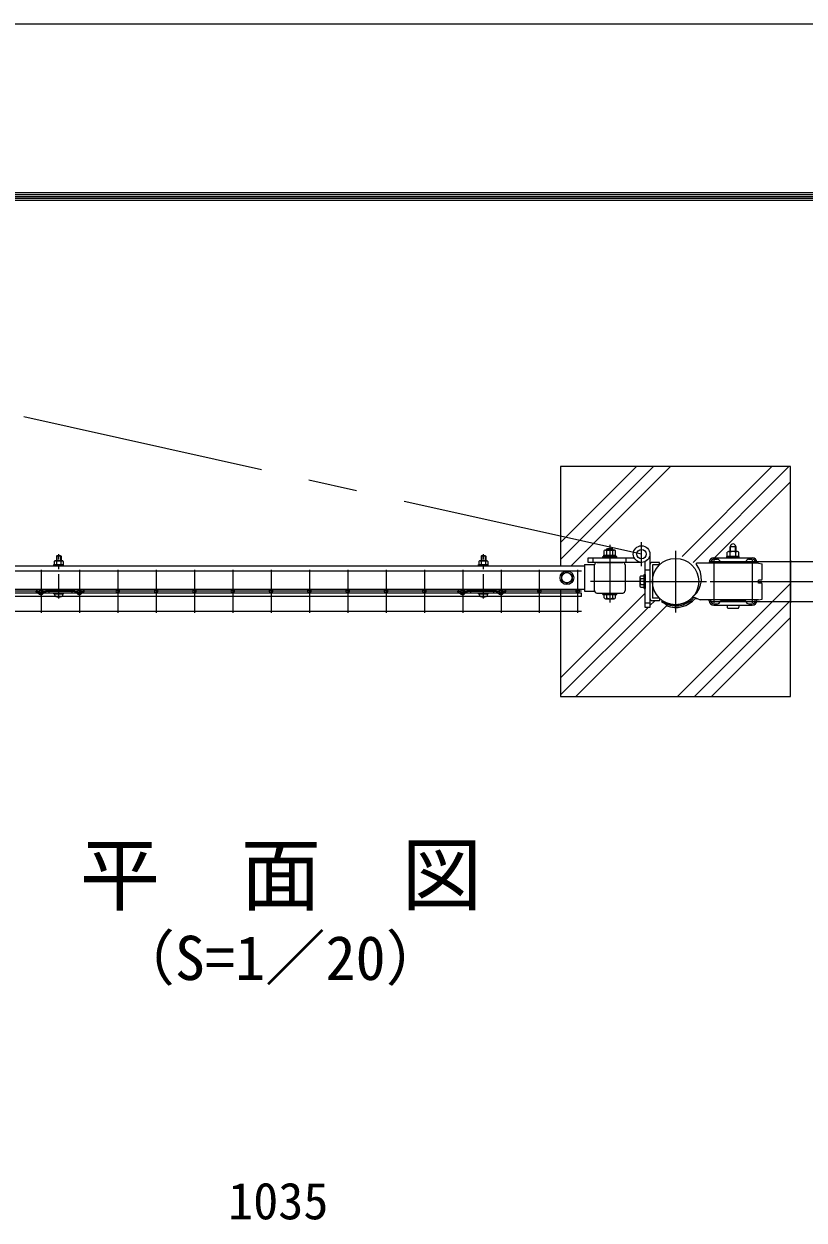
# Model space of a CAD drawing. Units: millimetres, scale not verified. Extents: x -4200 to 4200, y -2970 to 2970.
# Drawn here: x -2434 to -1416, y 1409 to 2970 of the extents above; entities that cross this region are included whole.
import ezdxf
from ezdxf.enums import TextEntityAlignment as Align

# ---------------------------------------------------------------- set-up
doc = ezdxf.new("R2010")
doc.units = ezdxf.units.MM
doc.header["$LTSCALE"] = 10
doc.linetypes.add('USER1', pattern=[50.8, 31.75, -6.35, 6.35, -6.35])
for name, color, linetype, lineweight in [('0-0_D-STR1', 1, 'Continuous', 25), ('0-1_D-DCR-HCH', 7, 'Continuous', 13), ('0-2_D-BMK', 2, 'USER1', 13), ('0-5_D-STR-DIM', 7, 'Continuous', 13), ('0-8_D-STR2', 7, 'Continuous', 13), ('0-9_D-STR3', 3, 'Continuous', 13), ('0-A_D-STR-TXT', 7, 'Continuous', 13), ('0-C_D-TTL', 7, 'Continuous', 25)]:
    doc.layers.add(name, color=color, linetype=linetype, lineweight=lineweight)
doc.styles.add('ＭＳ ゴシック', font='')
doc.styles.get('ＭＳ ゴシック').set_extended_font_data('MS Gothic')

# ---------------------------------------------------------------- blocks, each defined once
blk = doc.blocks.new('A$C89819078')
at = {"layer": '0-2_D-BMK'}
blk.add_line((0, -75), (0, 504), dxfattribs=at)
at = {"layer": '0-9_D-STR3'}
for p, q in [((-23, 484), (-30, 477)), ((30, 477), (-30, 477)), ((-30, 477), (-30, 417.5)), ((-23, 484), (-23, 417.5)), ((23, 484), (-23, 484)), ((23, 484), (23, 417.5)), ((23, 484), (30, 477)), ((30, 477), (30, 417.5)), ((-62.5, 367.5), (62.5, 367.5)), ((-62.5, 351.5), (-62.5, 367.5)), ((-62.5, 351.5), (62.5, 351.5)), ((-57.5, 409.3), (-57.5, 367.5)), ((-57.5, 367.5), (57.5, 367.5)), ((-43.3, 417.5), (43.3, 417.5)), ((-29.1, 409.3), (-29.1, 367.5)), ((29.1, 409.3), (29.1, 367.5)), ((57.5, 409.3), (57.5, 367.5)), ((62.5, 351.5), (62.5, 367.5)), ((-62.5, 0), (62.5, 0)), ((-62.5, -16), (-62.5, 0)), ((62.5, -16), (62.5, 0)), ((-62.5, -16), (62.5, -16)), ((-51.8, -16), (51.8, -16)), ((-51.8, -31.3), (-51.8, -16)), ((51.8, -31.6), (51.8, -16))]:
    blk.add_line(p, q, dxfattribs=at)
for centre, radius, start, end in [((-43.3, 401.1), 16.4, 30, 150), ((0, 361.7), 55.8, 58.543, 121.457), ((43.3, 401.1), 16.4, 30, 150), ((-32.8, -31.3), 19, 180, 253.92714), ((0.7, 85), 140, 253.92714, 285.41383), ((32.8, -31.6), 19, 285.41383, 0)]:
    blk.add_arc(centre, radius, start, end, dxfattribs=at)

msp = doc.modelspace()

# ---------------------------------------------------------------- linework, layer by layer
at = {"layer": '0-0_D-STR1'}
for p, q in [((-1702.8, 2264.81), (-1702.8, 2229.91)), ((-1702.8, 2264.81), (-1689.8, 2264.81)), ((-1702.8, 2264.81), (-1702.8, 2229.91)), ((-1702.8, 2264.81), (-1689.8, 2264.81)), ((-1689.8, 2230.56), (-1689.8, 2264.16)), ((-1686.6, 2267.36), (-1653, 2267.36)), ((-1656.8, 2267.36), (-1682.8, 2267.36)), ((-1649.8, 2264.16), (-1649.8, 2230.56)), ((-2520.8, 2262.86), (-1702.8, 2262.86)), ((-1702.8, 2231.86), (-2520.8, 2231.86)), ((-1702.8, 2229.91), (-1689.8, 2229.91)), ((-1702.8, 2229.91), (-1689.8, 2229.91)), ((-1686.6, 2227.36), (-1653, 2227.36))]:
    msp.add_line(p, q, dxfattribs=at)
msp.add_circle((-1584.05, 2242.36), 30.25, dxfattribs=at)
for centre, start, end in [((-1686.6, 2264.16), 90.00008, 179.99897), ((-1653, 2264.16), 0, 90.00008), ((-1686.6, 2230.56), 179.99897, 269.99957), ((-1653, 2230.56), 269.99957, 0)]:
    msp.add_arc(centre, 3.2, start, end, dxfattribs=at)
at = {"layer": '0-1_D-DCR-HCH'}
for p, q in [((-1734.05, 2271.25), (-1612.94, 2392.36)), ((-1734.05, 2293.34), (-1635.03, 2392.36)), ((-1720.34, 2262.86), (-1590.84, 2392.36)), ((-1575.59, 2275.03), (-1458.26, 2392.36)), ((-1561.16, 2267.36), (-1436.16, 2392.36)), ((-1540.06, 2266.36), (-1434.05, 2372.37)), ((-1553.77, 2252.64), (-1553.66, 2252.75)), ((-1581.48, 2092.36), (-1434.05, 2239.79)), ((-1734.05, 2116.57), (-1623.52, 2227.09)), ((-1617.52, 2211), (-1611.16, 2217.36)), ((-1559.38, 2092.36), (-1434.05, 2217.69)), ((-1734.05, 2094.47), (-1620.02, 2208.5)), ((-1714.06, 2092.36), (-1592.86, 2213.56)), ((-1537.29, 2092.36), (-1434.05, 2195.6))]:
    msp.add_line(p, q, dxfattribs=at)
at = {"layer": '0-2_D-BMK'}
for p, q in [((-1628.37, 2278.21), (-2561.58, 2485.37)), ((-1669.8, 2290.35), (-1669.8, 2214.86)), ((-1628.37, 2262.52), (-1628.37, 2293.89)), ((-1584.05, 2282.61), (-1584.05, 2202.11)), ((-1624.3, 2242.36), (-1695.1, 2242.36)), ((-1624.3, 2242.36), (-1543.8, 2242.36))]:
    msp.add_line(p, q, dxfattribs=at)
at = {"layer": '0-5_D-STR-DIM'}
msp.add_lwpolyline([(-1734.05, 2231.86), (-1734.05, 2092.36), (-1434.05, 2092.36), (-1434.05, 2392.36), (-1734.05, 2392.36), (-1734.05, 2262.86)], dxfattribs=at)
at = {"layer": '0-8_D-STR2'}
for p, q in [((-1539.05, 2268.55), (-1234.05, 2268.55)), ((-1534.05, 2270.36), (-1534.05, 2216.16)), ((-1484.05, 2270.36), (-1484.05, 2216.16)), ((-1434.05, 2270.36), (-1434.05, 2214.36)), ((-1706.8, 2255.8), (-2516.8, 2255.8)), ((-2411.8, 2257.61), (-2411.8, 2201.61)), ((-2361.8, 2257.61), (-2361.8, 2201.61)), ((-2311.8, 2257.61), (-2311.8, 2201.61)), ((-2261.8, 2257.61), (-2261.8, 2201.61)), ((-2211.8, 2257.61), (-2211.8, 2201.61)), ((-2161.8, 2257.61), (-2161.8, 2201.61)), ((-2111.8, 2257.61), (-2111.8, 2201.61)), ((-2061.8, 2257.61), (-2061.8, 2201.61)), ((-2011.8, 2257.61), (-2011.8, 2201.61)), ((-1961.8, 2257.61), (-1961.8, 2201.61)), ((-1911.8, 2257.61), (-1911.8, 2201.61)), ((-1861.8, 2257.61), (-1861.8, 2201.61)), ((-1811.8, 2257.61), (-1811.8, 2201.61)), ((-1761.8, 2257.61), (-1761.8, 2201.61)), ((-1711.8, 2257.61), (-1711.8, 2201.61)), ((-1539.05, 2242.36), (-1234.05, 2242.36)), ((-1706.8, 2229.61), (-2516.8, 2229.61)), ((-1706.8, 2227.36), (-2516.8, 2227.36)), ((-1706.8, 2222.86), (-2516.8, 2222.86)), ((-1706.8, 2222.86), (-1706.8, 2227.36)), ((-1534.05, 2220.93), (-1534.05, 2214.36)), ((-1484.05, 2220.93), (-1484.05, 2214.36)), ((-1706.8, 2203.41), (-2516.8, 2203.41)), ((-1539.05, 2216.16), (-1234.05, 2216.16))]:
    msp.add_line(p, q, dxfattribs=at)
for centre in [(-2411.8, 2229.61), (-2361.8, 2229.61), (-2311.8, 2229.61), (-2261.8, 2229.61), (-2211.8, 2229.61), (-2161.8, 2229.61), (-2111.8, 2229.61), (-2061.8, 2229.61), (-2011.8, 2229.61), (-1961.8, 2229.61), (-1911.8, 2229.61), (-1861.8, 2229.61), (-1811.8, 2229.61), (-1761.8, 2229.61), (-1711.8, 2229.61)]:
    msp.add_circle(centre, 2.25, dxfattribs=at)
at = {"layer": '0-9_D-STR3'}
for p, q in [((-1677.3, 2276.96), (-1677.3, 2282.76)), ((-1675.57, 2283.46), (-1664.03, 2283.46)), ((-1673.8, 2284.35), (-1672.8, 2285.35)), ((-1673.8, 2283.46), (-1673.8, 2284.35)), ((-1673.55, 2276.96), (-1673.55, 2282.76)), ((-1666.8, 2283.46), (-1666.8, 2285.35)), ((-1666.05, 2276.96), (-1666.05, 2282.76)), ((-1665.8, 2283.46), (-1665.8, 2284.35)), ((-1662.3, 2276.96), (-1662.3, 2282.76)), ((-1516.55, 2274.96), (-1516.55, 2280.76)), ((-1503.27, 2281.46), (-1514.81, 2281.46)), ((-1513.05, 2281.46), (-1513.05, 2287.96)), ((-1513.05, 2287.96), (-1505.05, 2287.96)), ((-1512.8, 2274.96), (-1512.8, 2280.76)), ((-1512.37, 2281.46), (-1512.37, 2287.96)), ((-1505.72, 2281.46), (-1505.72, 2287.96)), ((-1505.3, 2274.96), (-1505.3, 2280.76)), ((-1505.05, 2281.46), (-1505.05, 2287.96)), ((-1501.55, 2274.96), (-1501.55, 2280.76)), ((-1698.08, 2273.36), (-1638.07, 2273.36)), ((-1692.08, 2273.36), (-1692.08, 2267.36)), ((-1678.8, 2273.36), (-1678.8, 2274.96)), ((-1678.8, 2274.96), (-1660.8, 2274.96)), ((-1660.8, 2273.36), (-1678.8, 2273.36)), ((-1677.5, 2274.96), (-1662.1, 2274.96)), ((-1677.3, 2276.96), (-1662.3, 2276.96)), ((-1670.86, 2274.96), (-1669.71, 2276.96)), ((-1670.17, 2274.96), (-1669.02, 2276.96)), ((-1662.1, 2274.96), (-1662.1, 2276.96)), ((-1660.8, 2273.36), (-1660.8, 2274.96)), ((-1649.08, 2273.36), (-1649.08, 2267.36)), ((-1623.52, 2208.5), (-1623.52, 2268.5)), ((-1605.02, 2264.16), (-1614.32, 2264.16)), ((-1614.32, 2264.16), (-1614.32, 2220.56)), ((-1476.05, 2266.36), (-1556.83, 2266.36)), ((-1556.83, 2264.76), (-1556.83, 2266.36)), ((-1540.05, 2267.36), (-1540.05, 2266.36)), ((-1538.05, 2267.36), (-1538.05, 2266.36)), ((-1534.05, 2273.36), (-1484.05, 2273.36)), ((-1534.05, 2271.36), (-1529.55, 2271.36)), ((-1524.65, 2267.36), (-1493.45, 2267.36)), ((-1517.05, 2273.36), (-1517.05, 2274.96)), ((-1517.05, 2273.36), (-1501.05, 2273.36)), ((-1501.55, 2274.96), (-1516.55, 2274.96)), ((-1501.55, 2273.36), (-1516.55, 2273.36)), ((-1488.55, 2271.36), (-1484.05, 2271.36)), ((-1480.05, 2267.36), (-1480.05, 2266.36)), ((-1478.05, 2267.36), (-1478.05, 2266.36)), ((-1476.05, 2266.36), (-1471.05, 2265.36)), ((-1471.05, 2245.36), (-1471.05, 2265.36)), ((-1725.8, 2255.11), (-1732.8, 2251.07)), ((-1732.8, 2251.07), (-1732.8, 2243.65)), ((-1725.8, 2255.11), (-1718.8, 2251.07)), ((-1718.8, 2251.07), (-1718.8, 2243.65)), ((-1630.62, 2247.99), (-1630.62, 2236.73)), ((-1629.54, 2249.86), (-1625.12, 2249.86)), ((-1625.12, 2233.36), (-1625.12, 2251.36)), ((-1625.12, 2249.86), (-1625.12, 2234.86)), ((-1623.52, 2257.5), (-1617.52, 2257.5)), ((-1725.8, 2239.61), (-1732.8, 2243.65)), ((-1725.8, 2239.61), (-1718.8, 2243.65)), ((-1629.54, 2246.11), (-1625.12, 2246.11)), ((-1629.54, 2238.6), (-1625.12, 2238.6)), ((-1629.54, 2234.86), (-1625.12, 2234.86)), ((-1625.12, 2233.36), (-1623.52, 2233.36)), ((-1476.05, 2240.36), (-1476.05, 2244.36)), ((-1472.05, 2244.36), (-1476.05, 2244.36)), ((-1472.05, 2240.36), (-1476.05, 2240.36)), ((-1471.05, 2219.36), (-1471.05, 2239.36)), ((-2418.51, 2229.89), (-2417.47, 2231.11)), ((-2418.51, 2229.89), (-2413.8, 2225.84)), ((-2417.47, 2231.11), (-2412.76, 2227.05)), ((-2408.87, 2228.89), (-2410.86, 2227.08)), ((-2407.8, 2227.71), (-2409.78, 2225.9)), ((-2407.8, 2229.31), (-2405.3, 2229.31)), ((-2407.8, 2227.71), (-2365.8, 2227.71)), ((-2405.3, 2231.11), (-2368.3, 2231.11)), ((-2405.3, 2229.31), (-2405.3, 2231.11)), ((-2368.3, 2229.31), (-2405.3, 2229.31)), ((-2401.8, 2229.31), (-2401.8, 2227.71)), ((-2371.8, 2229.31), (-2371.8, 2227.71)), ((-2368.3, 2229.31), (-2368.3, 2231.11)), ((-2368.3, 2229.31), (-2365.8, 2229.31)), ((-2365.8, 2227.71), (-2363.81, 2225.9)), ((-2364.72, 2228.89), (-2362.73, 2227.08)), ((-2356.13, 2231.11), (-2360.84, 2227.05)), ((-2355.08, 2229.89), (-2359.79, 2225.84)), ((-2355.08, 2229.89), (-2356.13, 2231.11)), ((-1868.51, 2229.89), (-1867.47, 2231.11)), ((-1868.51, 2229.89), (-1863.8, 2225.84)), ((-1867.47, 2231.11), (-1862.76, 2227.05)), ((-1858.87, 2228.89), (-1860.86, 2227.08)), ((-1857.8, 2227.71), (-1859.78, 2225.9)), ((-1857.8, 2229.31), (-1855.3, 2229.31)), ((-1857.8, 2227.71), (-1815.8, 2227.71)), ((-1855.3, 2231.11), (-1818.3, 2231.11)), ((-1855.3, 2229.31), (-1855.3, 2231.11)), ((-1818.3, 2229.31), (-1855.3, 2229.31)), ((-1851.8, 2229.31), (-1851.8, 2227.71)), ((-1821.8, 2229.31), (-1821.8, 2227.71)), ((-1818.3, 2229.31), (-1818.3, 2231.11)), ((-1818.3, 2229.31), (-1815.8, 2229.31)), ((-1815.8, 2227.71), (-1813.81, 2225.9)), ((-1814.72, 2228.89), (-1812.73, 2227.08)), ((-1806.13, 2231.11), (-1810.84, 2227.05)), ((-1805.08, 2229.89), (-1809.79, 2225.84)), ((-1805.08, 2229.89), (-1806.13, 2231.11)), ((-1678.8, 2227.36), (-1660.8, 2227.36)), ((-1678.8, 2225.36), (-1678.8, 2227.36)), ((-1678.8, 2225.36), (-1660.8, 2225.36)), ((-1677.3, 2220.94), (-1677.3, 2225.36)), ((-1677.3, 2225.36), (-1662.3, 2225.36)), ((-1675.43, 2219.86), (-1664.17, 2219.86)), ((-1673.55, 2220.94), (-1673.55, 2225.36)), ((-1666.04, 2220.94), (-1666.04, 2225.36)), ((-1662.3, 2220.94), (-1662.3, 2225.36)), ((-1660.8, 2225.36), (-1660.8, 2227.36)), ((-1605.02, 2220.56), (-1614.32, 2220.56)), ((-1601.4, 2217.58), (-1602.31, 2216.27)), ((-1559.6, 2221.94), (-1551.92, 2218.36)), ((-1558.47, 2220.18), (-1555.83, 2220.18)), ((-1476.05, 2218.36), (-1551.92, 2218.36)), ((-1540.05, 2217.36), (-1540.05, 2218.36)), ((-1538.05, 2217.36), (-1538.05, 2218.36)), ((-1524.65, 2217.36), (-1493.45, 2217.36)), ((-1480.05, 2217.36), (-1480.05, 2218.36)), ((-1478.05, 2217.36), (-1478.05, 2218.36)), ((-1476.05, 2218.36), (-1471.05, 2219.36)), ((-1623.52, 2214.5), (-1617.52, 2214.5)), ((-1597.51, 2213.49), (-1595.58, 2210.53)), ((-1534.05, 2213.36), (-1529.55, 2213.36)), ((-1534.05, 2211.36), (-1484.05, 2211.36)), ((-1517.05, 2211.36), (-1501.05, 2211.36)), ((-1502.53, 2207.36), (-1515.57, 2207.36)), ((-1488.55, 2213.36), (-1484.05, 2213.36))]:
    msp.add_line(p, q, dxfattribs=at)
for points in [[(-1673.8, 2284.35), (-1665.8, 2284.35), (-1666.8, 2285.35)], [(-1672.8, 2283.46), (-1672.8, 2285.35), (-1666.8, 2285.35)], [(-1628.37, 2267.36), (-1698.08, 2267.36), (-1698.08, 2273.36)], [(-1677.5, 2274.96), (-1677.5, 2276.96), (-1662.1, 2276.96)], [(-1617.52, 2278.21), (-1617.52, 2208.5), (-1623.52, 2208.5)], [(-1605.02, 2264.16), (-1605.02, 2267.36), (-1614.32, 2267.36)], [(-1501.05, 2273.36), (-1501.05, 2274.96), (-1517.05, 2274.96)], [(-1625.12, 2251.36), (-1623.52, 2251.36), (-1623.52, 2233.36)], [(-1605.02, 2220.56), (-1605.02, 2217.36), (-1614.32, 2217.36)]]:
    msp.add_lwpolyline(points, dxfattribs=at)
for centre, radius in [((-1628.37, 2278.21), 10.85), ((-1628.37, 2278.21), 6.15), ((-1725.8, 2247.36), 9), ((-1725.8, 2247.36), 6.71)]:
    msp.add_circle(centre, radius, dxfattribs=at)
for centre, radius, start, end in [((-1675.42, 2280.61), 2.85, 48.83491, 131.16509), ((-1669.8, 2273.06), 10.39, 68.85295, 111.14705), ((-1664.17, 2280.61), 2.85, 48.86505, 131.13495), ((-1514.67, 2278.61), 2.85, 48.86505, 131.13495), ((-1509.05, 2271.06), 10.39, 68.85295, 111.14705), ((-1509.05, 2287.96), 3.4, 0, 180), ((-1503.42, 2278.61), 2.85, 48.83491, 131.16509), ((-1614.32, 2264.16), 3.2, 90, 180), ((-1580.58, 2246.03), 30.25, 311.88087, 38.25418), ((-1534.05, 2267.36), 6, 90, 180), ((-1534.05, 2267.36), 4, 90, 180), ((-1529.55, 2267.36), 4, 11.53696, 90), ((-1524.65, 2268.36), 1, 191.53696, 270), ((-1493.45, 2268.36), 1, 270, 348.46304), ((-1488.55, 2267.36), 4, 90, 168.46304), ((-1484.05, 2267.36), 6, 0, 90), ((-1484.05, 2267.36), 4, 0, 90), ((-1628.46, 2247.99), 2.16, 120, 240), ((-1623.54, 2242.36), 7.08, 147.93138, 212.06862), ((-1628.46, 2236.73), 2.16, 120, 240), ((-1472.05, 2245.36), 1, 270, 0), ((-1472.05, 2239.36), 1, 0, 90), ((-2411.82, 2228.13), 3.03, 229.26286, 312.38442), ((-2411.82, 2228.13), 1.43, 229.26286, 312.38442), ((-2407.8, 2227.71), 1.6, 90, 132.38442), ((-2365.8, 2227.71), 1.6, 47.61558, 90), ((-2361.77, 2228.13), 3.03, 227.61558, 310.73714), ((-2361.77, 2228.13), 1.43, 227.61558, 310.73714), ((-1861.82, 2228.13), 3.03, 229.26286, 312.38442), ((-1861.82, 2228.13), 1.43, 229.26286, 312.38442), ((-1857.8, 2227.71), 1.6, 90, 132.38442), ((-1815.8, 2227.71), 1.6, 47.61558, 90), ((-1811.77, 2228.13), 3.03, 227.61558, 310.73714), ((-1811.77, 2228.13), 1.43, 227.61558, 310.73714), ((-1675.43, 2222.02), 2.16, 210, 330), ((-1669.8, 2226.94), 7.08, 237.93138, 302.06862), ((-1664.17, 2222.02), 2.16, 210, 330), ((-1614.32, 2220.56), 3.2, 180, 270), ((-1584.05, 2242.36), 31.85, 235, 320.12918), ((-1584.05, 2242.36), 30.25, 235, 322.44818), ((-1584.05, 2242.36), 33.85, 250.08458, 319.07477), ((-1534.05, 2217.36), 6, 180, 270), ((-1534.05, 2217.36), 4, 180, 270), ((-1529.55, 2217.36), 4, 270, 348.46304), ((-1524.65, 2216.36), 1, 90, 168.46304), ((-1493.45, 2216.36), 1, 11.53696, 90), ((-1488.55, 2217.36), 4, 191.53696, 270), ((-1484.05, 2217.36), 6, 270, 0), ((-1484.05, 2217.36), 4, 270, 0)]:
    msp.add_arc(centre, radius, start, end, dxfattribs=at)
for centre, start_param, end_param in [((-1515.57, 2212.16), 1.7382444, 3.1415927), ((-1502.53, 2212.16), 3.1415927, 4.5449409)]:
    msp.add_ellipse(centre, major_axis=(0, 4.8), ratio=0.3125, start_param=start_param, end_param=end_param, dxfattribs=at)
at = {"layer": '0-C_D-TTL', "color": 2}
msp.add_lwpolyline([(-4200, 2970), (4200, 2970), (4200, -2970), (-4200, -2970)], close=True, dxfattribs=at)
at = {"layer": '0-C_D-TTL'}
for points in [[(-3930, 2750), (3930, 2750), (3930, -2750), (-3930, -2750)], [(-3927.5, 2747.5), (3927.5, 2747.5), (3927.5, -2747.5), (-3927.5, -2747.5)], [(-3925, 2745), (3925, 2745), (3925, -2745), (-3925, -2745)], [(-3922.5, 2742.5), (3922.5, 2742.5), (3922.5, -2742.5), (-3922.5, -2742.5)], [(-3920, 2740), (3920, 2740), (3920, -2740), (-3920, -2740)]]:
    msp.add_lwpolyline(points, close=True, dxfattribs=at)

# ---------------------------------------------------------------- block references
at = {"layer": '0-5_D-STR-DIM', "xscale": 0.1, "yscale": 0.1}
for p in [(-2388.8, 2227.71), (-1834.8, 2227.71)]:
    msp.add_blockref('A$C89819078', p, dxfattribs=at)

# ---------------------------------------------------------------- texts
at = {"layer": '0-5_D-STR-DIM', "style": 'ＭＳ ゴシック'}
msp.add_text('1035', height=48.09, dxfattribs=at).set_placement((-2167.8, 1395.67), align=Align.BOTTOM_LEFT)
at = {"layer": '0-A_D-STR-TXT', "style": 'ＭＳ ゴシック'}
for s, height, p in [('平\u3000面\u3000図', 76.98, (-2361.44, 1798.27)), ('（S=1／20）', 57.7, (-2315.96, 1705.08))]:
    msp.add_text(s, height=height, dxfattribs=at).set_placement(p, align=Align.BOTTOM_LEFT)

doc.saveas('drawing.dxf')
